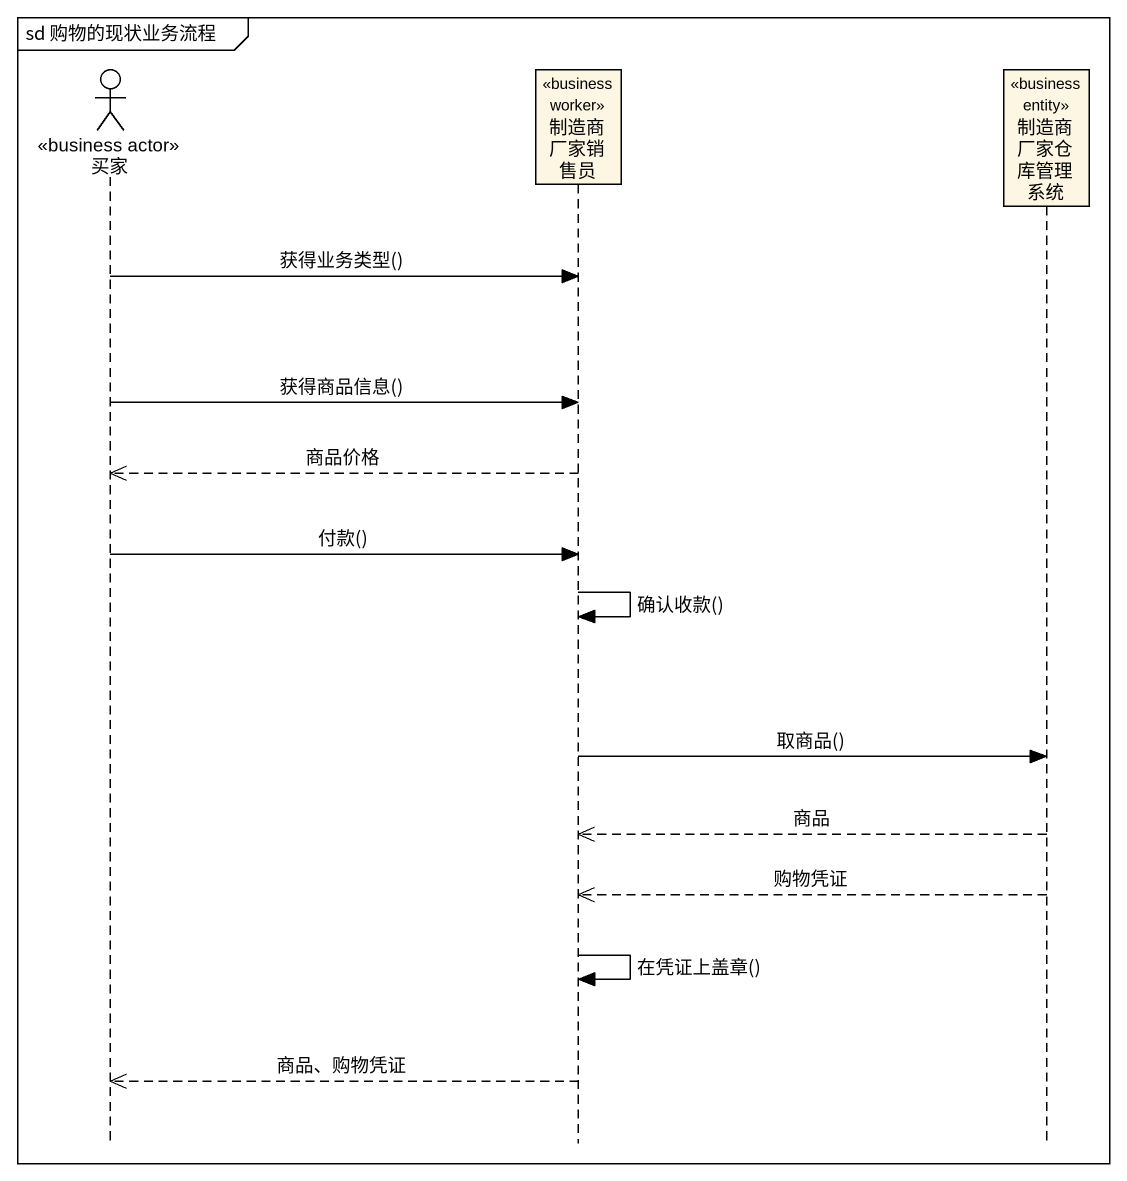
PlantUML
@startuml
mainframe sd 购物的现状业务流程
hide footbox
actor 买家 <<business actor>>
participant 制造商厂家销售员 <<business worker>>
participant 制造商厂家仓库管理系统 <<business entity>>

买家 -> 制造商厂家销售员 : 获得业务类型()
买家 -> 制造商厂家销售员 : 获得商品信息()
制造商厂家销售员 -->> 买家 : 商品价格
买家 -> 制造商厂家销售员 : 付款()
制造商厂家销售员 -> 制造商厂家销售员 : 确认收款()
制造商厂家销售员 -> 制造商厂家仓库管理系统 : 取商品()
制造商厂家仓库管理系统 -->> 制造商厂家销售员 : 商品
制造商厂家仓库管理系统 -->> 制造商厂家销售员 : 购物凭证
制造商厂家销售员 -> 制造商厂家销售员 : 在凭证上盖章()
制造商厂家销售员 -->> 买家 : 商品、购物凭证
@enduml
